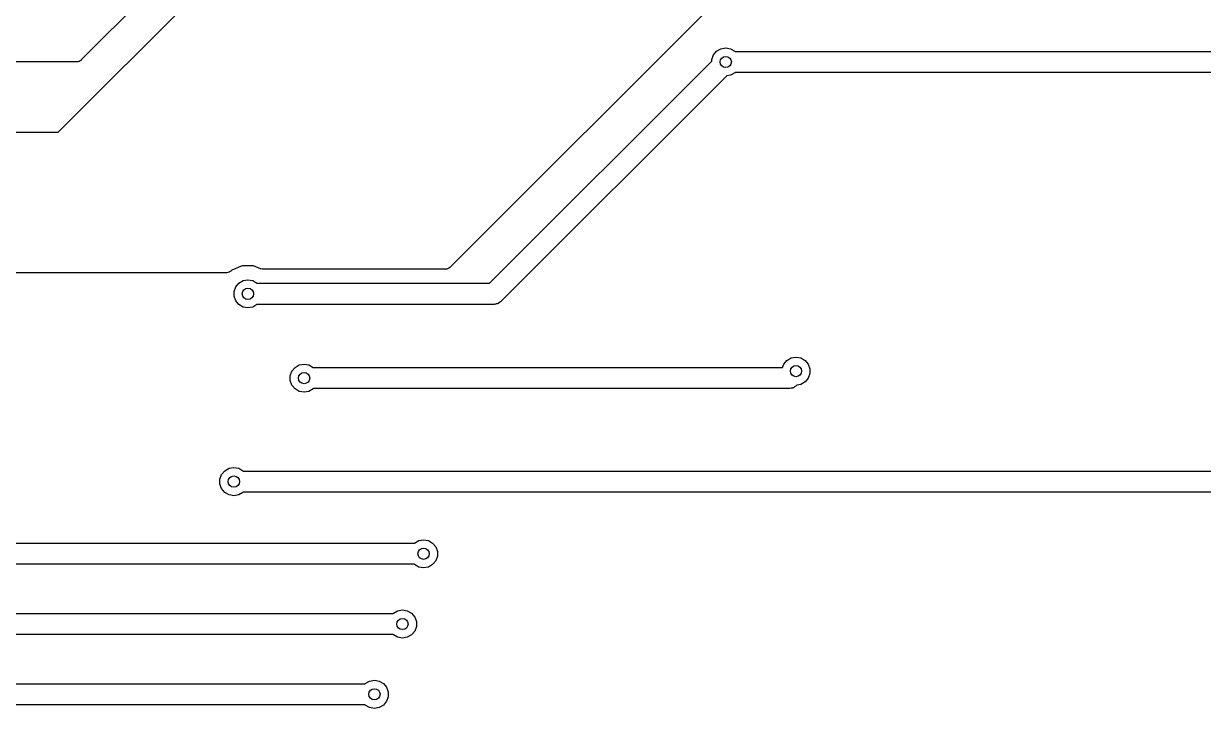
# Model space of a CAD drawing. Extents: x 25 to 346, y -457 to -16.
# Drawn here: x 47 to 68.32, y -406.65 to -394.28 of the extents above; entities that cross this region are included whole.
import ezdxf

# ---------------------------------------------------------------- set-up
doc = ezdxf.new("R2010")
doc.units = 0
doc.header["$MEASUREMENT"] = 0
doc.layers.add('BLACK', color=7, linetype='CONTINUOUS')

msp = doc.modelspace()

# ---------------------------------------------------------------- linework, layer by layer
at = {"layer": 'Black'}
for p, q in [((47.6337, -396.231), (60.3555, -383.51)), ((58.9016, -384.074), (48.0432, -394.933)), ((66.0028, -387.387), (54.7107, -398.679)), ((59.4389, -394.926), (59.4692, -394.843)), ((59.4692, -394.843), (59.5261, -394.775)), ((59.5261, -394.775), (59.6028, -394.73)), ((59.6028, -394.73), (59.69, -394.715)), ((59.69, -394.715), (59.7772, -394.73)), ((59.7772, -394.73), (59.8539, -394.775)), ((59.8539, -394.775), (59.8579, -394.779)), ((59.8579, -394.779), (71.0411, -394.779)), ((47.9534, -394.97), (36.957, -394.97)), ((47.9589, -394.969), (47.9534, -394.97)), ((47.9645, -394.97), (47.9589, -394.969)), ((47.9805, -394.965), (47.9645, -394.97)), ((47.9968, -394.962), (47.9805, -394.965)), ((48.0017, -394.96), (47.9968, -394.962)), ((48.0071, -394.958), (48.0017, -394.96)), ((48.0207, -394.949), (48.0071, -394.958)), ((48.035, -394.94), (48.0207, -394.949)), ((48.0386, -394.936), (48.035, -394.94)), ((48.0432, -394.933), (48.0386, -394.936)), ((55.4201, -398.97), (59.4389, -394.952)), ((59.4389, -394.952), (59.4389, -394.926)), ((59.7075, -395.222), (55.6337, -399.296)), ((59.7772, -395.21), (59.7075, -395.222)), ((59.8539, -395.165), (59.7772, -395.21)), ((59.8579, -395.16), (59.8539, -395.165)), ((71.12, -395.16), (59.8579, -395.16)), ((36.957, -396.24), (47.6123, -396.24)), ((47.6123, -396.24), (47.6244, -396.238)), ((47.6244, -396.238), (47.6337, -396.231)), ((50.7493, -398.746), (50.7457, -398.75)), ((50.7538, -398.743), (50.7493, -398.746)), ((50.7666, -398.73), (50.7538, -398.743)), ((50.9534, -398.653), (50.7666, -398.73)), ((51.1555, -398.653), (50.9534, -398.653)), ((51.2848, -398.707), (51.1555, -398.653)), ((51.2876, -398.707), (51.2848, -398.707)), ((51.2901, -398.709), (51.2876, -398.707)), ((51.3091, -398.712), (51.2901, -398.709)), ((51.3279, -398.716), (51.3091, -398.712)), ((51.3307, -398.716), (51.3279, -398.716)), ((51.3335, -398.716), (51.3307, -398.716)), ((54.6209, -398.716), (51.3335, -398.716)), ((54.6264, -398.716), (54.6209, -398.716)), ((54.632, -398.716), (54.6264, -398.716)), ((54.648, -398.712), (54.632, -398.716)), ((54.6643, -398.709), (54.648, -398.712)), ((54.6692, -398.706), (54.6643, -398.709)), ((54.6746, -398.705), (54.6692, -398.706)), ((54.6882, -398.695), (54.6746, -398.705)), ((54.7025, -398.687), (54.6882, -398.695)), ((54.7061, -398.683), (54.7025, -398.687)), ((54.7107, -398.679), (54.7061, -398.683)), ((50.6641, -398.78), (40.6527, -398.78)), ((50.6695, -398.779), (50.6641, -398.78)), ((50.675, -398.78), (50.6695, -398.779)), ((50.6911, -398.775), (50.675, -398.78)), ((50.7075, -398.772), (50.6911, -398.775)), ((50.7123, -398.77), (50.7075, -398.772)), ((50.7176, -398.768), (50.7123, -398.77)), ((50.7313, -398.759), (50.7176, -398.768)), ((50.7457, -398.75), (50.7313, -398.759)), ((50.8901, -398.966), (50.9668, -398.921)), ((50.9668, -398.921), (51.054, -398.906)), ((51.054, -398.906), (51.1412, -398.921)), ((51.1412, -398.921), (51.2179, -398.966)), ((50.8029, -399.117), (50.8332, -399.034)), ((50.8029, -399.205), (50.8029, -399.117)), ((50.8332, -399.034), (50.8901, -398.966)), ((51.2179, -398.966), (51.2219, -398.97)), ((51.2219, -398.97), (55.4201, -398.97)), ((50.8332, -399.288), (50.8029, -399.205)), ((50.8901, -399.356), (50.8332, -399.288)), ((50.9668, -399.401), (50.8901, -399.356)), ((51.2179, -399.356), (51.1412, -399.401)), ((51.2219, -399.351), (51.2179, -399.356)), ((55.499, -399.351), (51.2219, -399.351)), ((55.5073, -399.35), (55.499, -399.351)), ((55.5156, -399.351), (55.5073, -399.35)), ((55.5396, -399.344), (55.5156, -399.351)), ((55.5642, -399.34), (55.5396, -399.344)), ((55.5714, -399.336), (55.5642, -399.34)), ((55.5795, -399.334), (55.5714, -399.336)), ((55.5999, -399.319), (55.5795, -399.334)), ((55.6215, -399.307), (55.5999, -399.319)), ((55.6268, -399.301), (55.6215, -399.307)), ((55.6337, -399.296), (55.6268, -399.301)), ((51.054, -399.416), (50.9668, -399.401)), ((51.1412, -399.401), (51.054, -399.416)), ((51.9061, -400.49), (51.9828, -400.445)), ((51.9828, -400.445), (52.07, -400.43)), ((52.07, -400.43), (52.1572, -400.445)), ((52.1572, -400.445), (52.2339, -400.49)), ((60.7159, -400.494), (60.7392, -400.431)), ((60.7392, -400.431), (60.7961, -400.363)), ((60.7961, -400.363), (60.8728, -400.318)), ((60.8728, -400.318), (60.96, -400.303)), ((60.96, -400.303), (61.0472, -400.318)), ((61.0472, -400.318), (61.1239, -400.363)), ((61.1239, -400.363), (61.1808, -400.431)), ((61.1808, -400.431), (61.2111, -400.514)), ((51.8189, -400.641), (51.8492, -400.558)), ((51.8189, -400.729), (51.8189, -400.641)), ((51.8492, -400.558), (51.9061, -400.49)), ((52.2339, -400.49), (52.2379, -400.494)), ((52.2379, -400.494), (60.7159, -400.494)), ((61.2111, -400.602), (61.1808, -400.685)), ((61.2111, -400.514), (61.2111, -400.602)), ((51.8492, -400.812), (51.8189, -400.729)), ((51.9061, -400.88), (51.8492, -400.812)), ((52.2379, -400.875), (52.2339, -400.88)), ((60.833, -400.875), (52.2379, -400.875)), ((60.8413, -400.874), (60.833, -400.875)), ((60.8496, -400.875), (60.8413, -400.874)), ((60.8736, -400.868), (60.8496, -400.875)), ((60.8982, -400.864), (60.8736, -400.868)), ((60.9054, -400.86), (60.8982, -400.864)), ((60.9135, -400.858), (60.9054, -400.86)), ((60.9339, -400.843), (60.9135, -400.858)), ((60.9555, -400.831), (60.9339, -400.843)), ((60.9608, -400.825), (60.9555, -400.831)), ((60.9677, -400.82), (60.9608, -400.825)), ((60.9775, -400.81), (60.9677, -400.82)), ((61.0472, -400.798), (60.9775, -400.81)), ((61.1239, -400.753), (61.0472, -400.798)), ((61.1808, -400.685), (61.1239, -400.753)), ((51.9828, -400.925), (51.9061, -400.88)), ((52.07, -400.94), (51.9828, -400.925)), ((52.1572, -400.925), (52.07, -400.94)), ((52.2339, -400.88), (52.1572, -400.925)), ((50.5792, -402.427), (50.6361, -402.359)), ((50.6361, -402.359), (50.7128, -402.315)), ((50.7128, -402.315), (50.8, -402.3)), ((50.8, -402.3), (50.8872, -402.315)), ((50.8872, -402.315), (50.9639, -402.359)), ((50.9639, -402.359), (50.9679, -402.364)), ((50.9679, -402.364), (105.023, -402.364)), ((50.5489, -402.51), (50.5792, -402.427)), ((50.5489, -402.599), (50.5489, -402.51)), ((50.5792, -402.682), (50.5489, -402.599)), ((50.6361, -402.75), (50.5792, -402.682)), ((50.7128, -402.794), (50.6361, -402.75)), ((50.8, -402.81), (50.7128, -402.794)), ((50.8872, -402.794), (50.8, -402.81)), ((50.9639, -402.75), (50.8872, -402.794)), ((50.9679, -402.745), (50.9639, -402.75)), ((105.023, -402.745), (50.9679, -402.745)), ((54.0651, -403.665), (54.1418, -403.62)), ((54.1418, -403.62), (54.229, -403.605)), ((54.229, -403.605), (54.3162, -403.62)), ((54.3162, -403.62), (54.3929, -403.665)), ((34.5341, -403.669), (54.0611, -403.669)), ((54.0611, -403.669), (54.0651, -403.665)), ((54.3929, -403.665), (54.4498, -403.733)), ((54.4498, -403.733), (54.4801, -403.816)), ((54.4801, -403.816), (54.4801, -403.904)), ((54.0611, -404.05), (34.417, -404.05)), ((54.0651, -404.055), (54.0611, -404.05)), ((54.1418, -404.1), (54.0651, -404.055)), ((54.3929, -404.055), (54.3162, -404.1)), ((54.4498, -403.987), (54.3929, -404.055)), ((54.4801, -403.904), (54.4498, -403.987)), ((54.229, -404.115), (54.1418, -404.1)), ((54.3162, -404.1), (54.229, -404.115)), ((53.6841, -404.935), (53.7608, -404.89)), ((53.7608, -404.89), (53.848, -404.875)), ((53.848, -404.875), (53.9352, -404.89)), ((53.9352, -404.89), (54.0119, -404.935)), ((33.1879, -404.94), (53.6801, -404.94)), ((53.6801, -404.94), (53.6841, -404.935)), ((54.0119, -404.935), (54.0688, -405.003)), ((54.0688, -405.003), (54.0991, -405.086)), ((54.0991, -405.086), (54.0991, -405.174)), ((53.6801, -405.32), (33.1879, -405.32)), ((53.6841, -405.325), (53.6801, -405.32)), ((53.7608, -405.37), (53.6841, -405.325)), ((54.0119, -405.325), (53.9352, -405.37)), ((54.0688, -405.257), (54.0119, -405.325)), ((54.0991, -405.174), (54.0688, -405.257)), ((53.848, -405.385), (53.7608, -405.37)), ((53.9352, -405.37), (53.848, -405.385)), ((31.9179, -406.209), (53.1721, -406.209)), ((53.1721, -406.209), (53.1761, -406.205)), ((53.1761, -406.205), (53.2528, -406.16)), ((53.2528, -406.16), (53.34, -406.145)), ((53.34, -406.145), (53.4272, -406.16)), ((53.4272, -406.16), (53.5039, -406.205)), ((53.5039, -406.205), (53.5608, -406.273)), ((53.5608, -406.273), (53.5911, -406.356)), ((53.5911, -406.356), (53.5911, -406.444)), ((53.1721, -406.59), (31.9179, -406.59)), ((53.1761, -406.595), (53.1721, -406.59)), ((53.2528, -406.64), (53.1761, -406.595)), ((53.5039, -406.595), (53.4272, -406.64)), ((53.5608, -406.527), (53.5039, -406.595)), ((53.5911, -406.444), (53.5608, -406.527)), ((53.34, -406.655), (53.2528, -406.64)), ((53.4272, -406.64), (53.34, -406.655))]:
    msp.add_line(p, q, dxfattribs=at)
for centre in [(59.69, -394.97), (51.054, -399.161), (52.07, -400.685), (60.96, -400.558), (50.8, -402.555), (54.229, -403.86), (53.848, -405.13), (53.34, -406.4)]:
    msp.add_circle(centre, 0.1016, dxfattribs=at)

doc.saveas('drawing.dxf')
